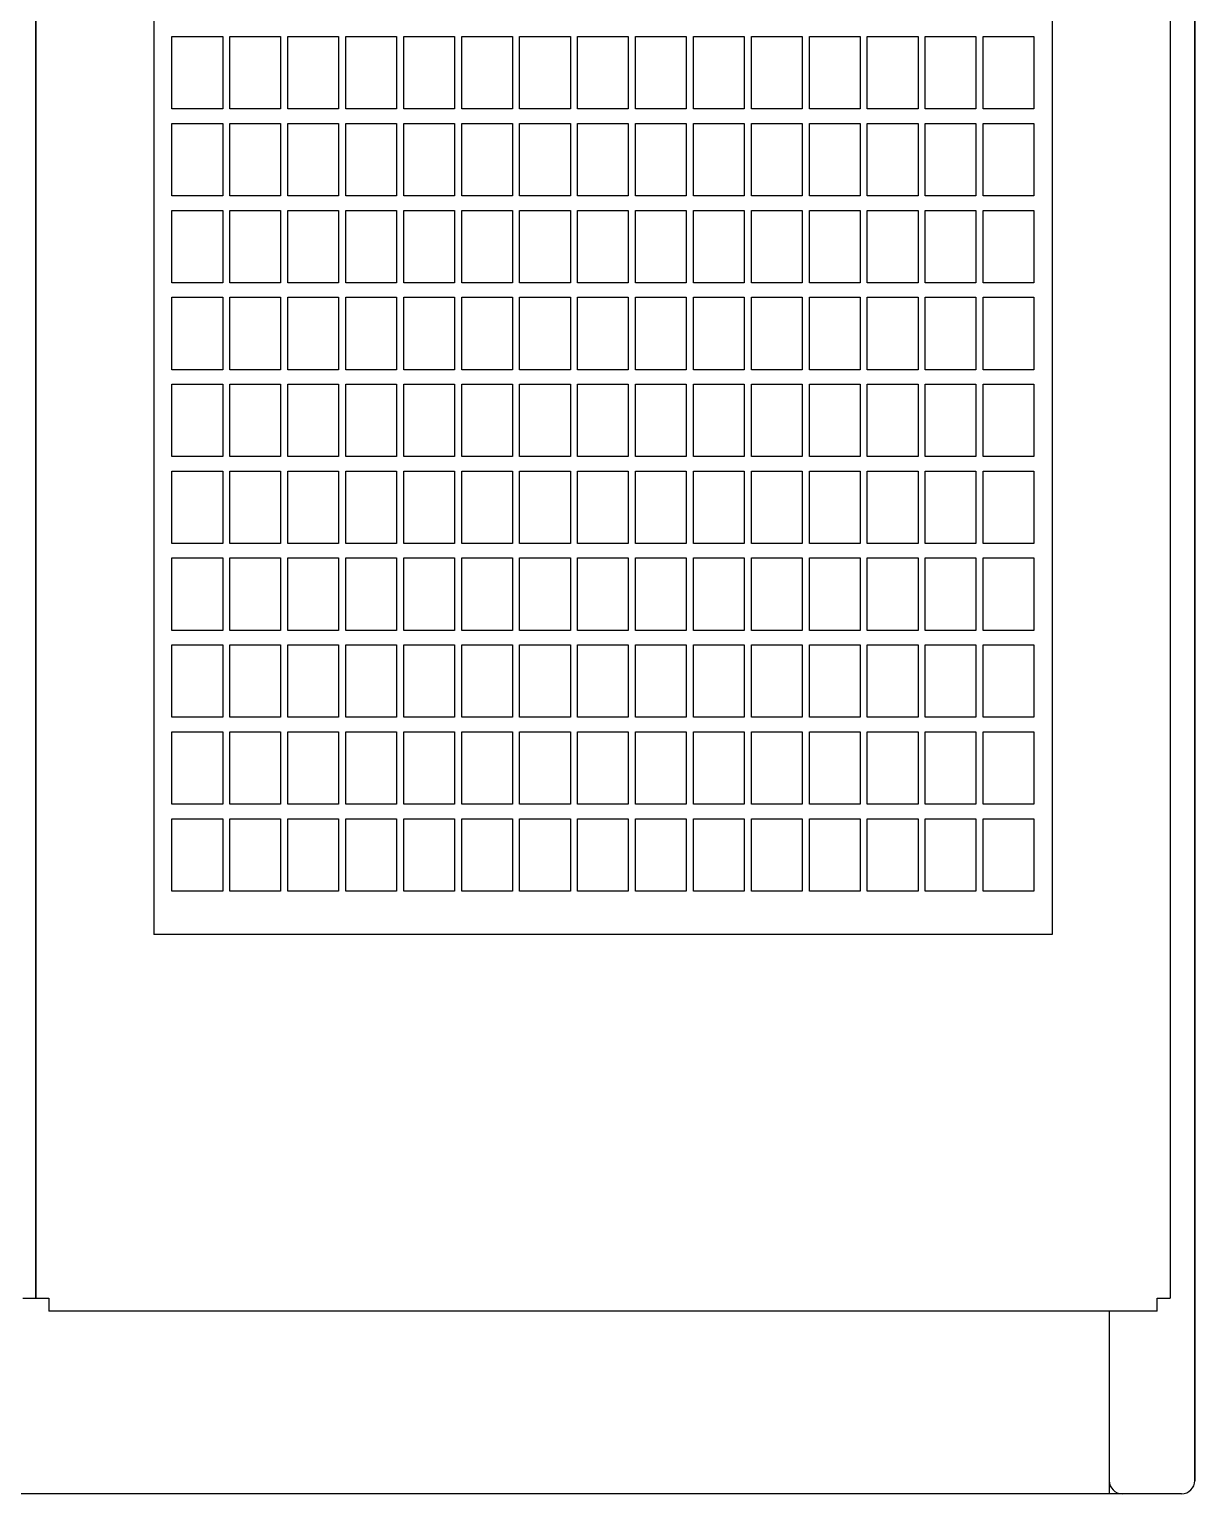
# Model space of a CAD drawing. Header units: inches. Extents: x 0 to 420, y 0 to 297.
# Drawn here: x 298.93 to 331.11, y 62.74 to 103.18 of the extents above; entities that cross this region are included whole.
import ezdxf
from ezdxf.lldxf.tags import DXFTag

# ---------------------------------------------------------------- set-up
doc = ezdxf.new("R2010")
doc.units = ezdxf.units.IN
doc.layers.add('Default', color=7, linetype='Continuous')
doc.layers.add('DV1_Default', color=7, linetype='Continuous')
tags = doc.linetypes.add('CENTER2', pattern=[1.125, 0.75, -0.125, 0.125, -0.125]).pattern_tags.tags
tags[10:11] = [DXFTag(74, 4), DXFTag(75, 0), DXFTag(340, '0'), DXFTag(46, 0.0), DXFTag(50, 0.0), DXFTag(44, 0.0), DXFTag(45, 0.0)]
tags[8:9] = [DXFTag(74, 4), DXFTag(75, 0), DXFTag(340, '0'), DXFTag(46, 0.0), DXFTag(50, 0.0), DXFTag(44, 0.0), DXFTag(45, 0.0)]
tags[6:7] = [DXFTag(74, 4), DXFTag(75, 0), DXFTag(340, '0'), DXFTag(46, 0.0), DXFTag(50, 0.0), DXFTag(44, 0.0), DXFTag(45, 0.0)]
tags[4:5] = [DXFTag(74, 4), DXFTag(75, 0), DXFTag(340, '0'), DXFTag(46, 0.0), DXFTag(50, 0.0), DXFTag(44, 0.0), DXFTag(45, 0.0)]

# ---------------------------------------------------------------- blocks, each defined once
blk = doc.blocks.new('SE')
at = {"layer": 'DV1_Default', "color": 7, "linetype": 'Continuous', "ltscale": 25.4}
for p, q in [((331.109, 238.376), (331.109, 63.096)), ((331.109, 238.376), (331.109, 63.096)), ((331.109, 238.376), (331.109, 63.096)), ((331.109, 238.376), (331.109, 63.096)), ((331.109, 238.376), (331.109, 63.096)), ((331.109, 238.376), (331.109, 79.096)), ((331.109, 63.096), (331.109, 238.376)), ((331.109, 238.376), (331.109, 63.096)), ((331.109, 63.096), (331.109, 238.376)), ((331.109, 63.096), (331.109, 238.376)), ((331.109, 63.096), (331.109, 238.376)), ((331.109, 238.376), (331.109, 63.096)), ((331.109, 238.376), (331.109, 63.096)), ((331.109, 238.376), (331.109, 63.096)), ((331.109, 238.376), (331.109, 79.096)), ((331.109, 63.096), (331.109, 238.376)), ((331.109, 238.376), (331.109, 63.096)), ((331.109, 63.096), (331.109, 238.376)), ((299.109, 68.136), (299.109, 233.336)), ((330.429, 233.336), (330.429, 68.136)), ((331.109, 63.096), (331.109, 222.376)), ((331.109, 63.096), (331.109, 222.376)), ((331.109, 63.096), (331.109, 222.376)), ((331.109, 63.096), (331.109, 222.376)), ((331.109, 63.096), (331.109, 222.376)), ((331.109, 63.096), (331.109, 222.376)), ((331.109, 63.096), (331.109, 222.376)), ((331.109, 63.096), (331.109, 222.376)), ((331.109, 63.096), (331.109, 222.376)), ((331.109, 63.096), (331.109, 222.376)), ((331.109, 63.096), (331.109, 222.376)), ((331.109, 63.096), (331.109, 222.376)), ((299.109, 217.336), (299.109, 68.136)), ((302.869, 100.976), (302.869, 102.976)), ((302.869, 102.976), (304.269, 102.976)), ((304.269, 102.976), (304.269, 100.976)), ((304.469, 100.976), (304.469, 102.976)), ((304.469, 102.976), (305.869, 102.976)), ((305.869, 102.976), (305.869, 100.976)), ((306.069, 100.976), (306.069, 102.976)), ((306.069, 102.976), (307.469, 102.976)), ((307.469, 102.976), (307.469, 100.976)), ((307.669, 100.976), (307.669, 102.976)), ((307.669, 102.976), (309.069, 102.976)), ((309.069, 102.976), (309.069, 100.976)), ((309.269, 100.976), (309.269, 102.976)), ((309.269, 102.976), (310.669, 102.976)), ((310.669, 102.976), (310.669, 100.976)), ((310.869, 100.976), (310.869, 102.976)), ((310.869, 102.976), (312.269, 102.976)), ((312.269, 102.976), (312.269, 100.976)), ((312.469, 100.976), (312.469, 102.976)), ((312.469, 102.976), (313.869, 102.976)), ((313.869, 102.976), (313.869, 100.976)), ((314.069, 100.976), (314.069, 102.976)), ((314.069, 102.976), (315.469, 102.976)), ((315.469, 102.976), (315.469, 100.976)), ((315.669, 100.976), (315.669, 102.976)), ((315.669, 102.976), (317.069, 102.976)), ((317.069, 102.976), (317.069, 100.976)), ((317.269, 100.976), (317.269, 102.976)), ((317.269, 102.976), (318.669, 102.976)), ((318.669, 102.976), (318.669, 100.976)), ((318.869, 100.976), (318.869, 102.976)), ((318.869, 102.976), (320.269, 102.976)), ((320.269, 102.976), (320.269, 100.976)), ((320.469, 100.976), (320.469, 102.976)), ((320.469, 102.976), (321.869, 102.976)), ((321.869, 102.976), (321.869, 100.976)), ((322.069, 100.976), (322.069, 102.976)), ((322.069, 102.976), (323.469, 102.976)), ((323.469, 102.976), (323.469, 100.976)), ((323.669, 100.976), (323.669, 102.976)), ((323.669, 102.976), (325.069, 102.976)), ((325.069, 102.976), (325.069, 100.976)), ((325.269, 100.976), (325.269, 102.976)), ((325.269, 102.976), (326.669, 102.976)), ((326.669, 102.976), (326.669, 100.976)), ((304.269, 100.976), (302.869, 100.976)), ((305.869, 100.976), (304.469, 100.976)), ((307.469, 100.976), (306.069, 100.976)), ((309.069, 100.976), (307.669, 100.976)), ((310.669, 100.976), (309.269, 100.976)), ((312.269, 100.976), (310.869, 100.976)), ((313.869, 100.976), (312.469, 100.976)), ((315.469, 100.976), (314.069, 100.976)), ((317.069, 100.976), (315.669, 100.976)), ((318.669, 100.976), (317.269, 100.976)), ((320.269, 100.976), (318.869, 100.976)), ((321.869, 100.976), (320.469, 100.976)), ((323.469, 100.976), (322.069, 100.976)), ((325.069, 100.976), (323.669, 100.976)), ((326.669, 100.976), (325.269, 100.976)), ((302.869, 98.576), (302.869, 100.576)), ((302.869, 100.576), (304.269, 100.576)), ((304.269, 100.576), (304.269, 98.576)), ((304.469, 98.576), (304.469, 100.576)), ((304.469, 100.576), (305.869, 100.576)), ((305.869, 100.576), (305.869, 98.576)), ((306.069, 98.576), (306.069, 100.576)), ((306.069, 100.576), (307.469, 100.576)), ((307.469, 100.576), (307.469, 98.576)), ((307.669, 98.576), (307.669, 100.576)), ((307.669, 100.576), (309.069, 100.576)), ((309.069, 100.576), (309.069, 98.576)), ((309.269, 98.576), (309.269, 100.576)), ((309.269, 100.576), (310.669, 100.576)), ((310.669, 100.576), (310.669, 98.576)), ((310.869, 98.576), (310.869, 100.576)), ((310.869, 100.576), (312.269, 100.576)), ((312.269, 100.576), (312.269, 98.576)), ((312.469, 98.576), (312.469, 100.576)), ((312.469, 100.576), (313.869, 100.576)), ((313.869, 100.576), (313.869, 98.576)), ((314.069, 98.576), (314.069, 100.576)), ((314.069, 100.576), (315.469, 100.576)), ((315.469, 100.576), (315.469, 98.576)), ((315.669, 98.576), (315.669, 100.576)), ((315.669, 100.576), (317.069, 100.576)), ((317.069, 100.576), (317.069, 98.576)), ((317.269, 98.576), (317.269, 100.576)), ((317.269, 100.576), (318.669, 100.576)), ((318.669, 100.576), (318.669, 98.576)), ((318.869, 98.576), (318.869, 100.576)), ((318.869, 100.576), (320.269, 100.576)), ((320.269, 100.576), (320.269, 98.576)), ((320.469, 98.576), (320.469, 100.576)), ((320.469, 100.576), (321.869, 100.576)), ((321.869, 100.576), (321.869, 98.576)), ((322.069, 98.576), (322.069, 100.576)), ((322.069, 100.576), (323.469, 100.576)), ((323.469, 100.576), (323.469, 98.576)), ((323.669, 98.576), (323.669, 100.576)), ((323.669, 100.576), (325.069, 100.576)), ((325.069, 100.576), (325.069, 98.576)), ((325.269, 98.576), (325.269, 100.576)), ((325.269, 100.576), (326.669, 100.576)), ((326.669, 100.576), (326.669, 98.576)), ((304.269, 98.576), (302.869, 98.576)), ((305.869, 98.576), (304.469, 98.576)), ((307.469, 98.576), (306.069, 98.576)), ((309.069, 98.576), (307.669, 98.576)), ((310.669, 98.576), (309.269, 98.576)), ((312.269, 98.576), (310.869, 98.576)), ((313.869, 98.576), (312.469, 98.576)), ((315.469, 98.576), (314.069, 98.576)), ((317.069, 98.576), (315.669, 98.576)), ((318.669, 98.576), (317.269, 98.576)), ((320.269, 98.576), (318.869, 98.576)), ((321.869, 98.576), (320.469, 98.576)), ((323.469, 98.576), (322.069, 98.576)), ((325.069, 98.576), (323.669, 98.576)), ((326.669, 98.576), (325.269, 98.576)), ((302.869, 96.176), (302.869, 98.176)), ((302.869, 98.176), (304.269, 98.176)), ((304.269, 98.176), (304.269, 96.176)), ((304.469, 96.176), (304.469, 98.176)), ((304.469, 98.176), (305.869, 98.176)), ((305.869, 98.176), (305.869, 96.176)), ((306.069, 96.176), (306.069, 98.176)), ((306.069, 98.176), (307.469, 98.176)), ((307.469, 98.176), (307.469, 96.176)), ((307.669, 96.176), (307.669, 98.176)), ((307.669, 98.176), (309.069, 98.176)), ((309.069, 98.176), (309.069, 96.176)), ((309.269, 96.176), (309.269, 98.176)), ((309.269, 98.176), (310.669, 98.176)), ((310.669, 98.176), (310.669, 96.176)), ((310.869, 96.176), (310.869, 98.176)), ((310.869, 98.176), (312.269, 98.176)), ((312.269, 98.176), (312.269, 96.176)), ((312.469, 96.176), (312.469, 98.176)), ((312.469, 98.176), (313.869, 98.176)), ((313.869, 98.176), (313.869, 96.176)), ((314.069, 96.176), (314.069, 98.176)), ((314.069, 98.176), (315.469, 98.176)), ((315.469, 98.176), (315.469, 96.176)), ((315.669, 96.176), (315.669, 98.176)), ((315.669, 98.176), (317.069, 98.176)), ((317.069, 98.176), (317.069, 96.176)), ((317.269, 96.176), (317.269, 98.176)), ((317.269, 98.176), (318.669, 98.176)), ((318.669, 98.176), (318.669, 96.176)), ((318.869, 96.176), (318.869, 98.176)), ((318.869, 98.176), (320.269, 98.176)), ((320.269, 98.176), (320.269, 96.176)), ((320.469, 96.176), (320.469, 98.176)), ((320.469, 98.176), (321.869, 98.176)), ((321.869, 98.176), (321.869, 96.176)), ((322.069, 96.176), (322.069, 98.176)), ((322.069, 98.176), (323.469, 98.176)), ((323.469, 98.176), (323.469, 96.176)), ((323.669, 96.176), (323.669, 98.176)), ((323.669, 98.176), (325.069, 98.176)), ((325.069, 98.176), (325.069, 96.176)), ((325.269, 96.176), (325.269, 98.176)), ((325.269, 98.176), (326.669, 98.176)), ((326.669, 98.176), (326.669, 96.176)), ((304.269, 96.176), (302.869, 96.176)), ((305.869, 96.176), (304.469, 96.176)), ((307.469, 96.176), (306.069, 96.176)), ((309.069, 96.176), (307.669, 96.176)), ((310.669, 96.176), (309.269, 96.176)), ((312.269, 96.176), (310.869, 96.176)), ((313.869, 96.176), (312.469, 96.176)), ((315.469, 96.176), (314.069, 96.176)), ((317.069, 96.176), (315.669, 96.176)), ((318.669, 96.176), (317.269, 96.176)), ((320.269, 96.176), (318.869, 96.176)), ((321.869, 96.176), (320.469, 96.176)), ((323.469, 96.176), (322.069, 96.176)), ((325.069, 96.176), (323.669, 96.176)), ((326.669, 96.176), (325.269, 96.176)), ((302.869, 93.776), (302.869, 95.776)), ((302.869, 95.776), (304.269, 95.776)), ((304.269, 95.776), (304.269, 93.776)), ((304.469, 93.776), (304.469, 95.776)), ((304.469, 95.776), (305.869, 95.776)), ((305.869, 95.776), (305.869, 93.776)), ((306.069, 93.776), (306.069, 95.776)), ((306.069, 95.776), (307.469, 95.776)), ((307.469, 95.776), (307.469, 93.776)), ((307.669, 93.776), (307.669, 95.776)), ((307.669, 95.776), (309.069, 95.776)), ((309.069, 95.776), (309.069, 93.776)), ((309.269, 93.776), (309.269, 95.776)), ((309.269, 95.776), (310.669, 95.776)), ((310.669, 95.776), (310.669, 93.776)), ((310.869, 93.776), (310.869, 95.776)), ((310.869, 95.776), (312.269, 95.776)), ((312.269, 95.776), (312.269, 93.776)), ((312.469, 93.776), (312.469, 95.776)), ((312.469, 95.776), (313.869, 95.776)), ((313.869, 95.776), (313.869, 93.776)), ((314.069, 93.776), (314.069, 95.776)), ((314.069, 95.776), (315.469, 95.776)), ((315.469, 95.776), (315.469, 93.776)), ((315.669, 93.776), (315.669, 95.776)), ((315.669, 95.776), (317.069, 95.776)), ((317.069, 95.776), (317.069, 93.776)), ((317.269, 93.776), (317.269, 95.776)), ((317.269, 95.776), (318.669, 95.776)), ((318.669, 95.776), (318.669, 93.776)), ((318.869, 93.776), (318.869, 95.776)), ((318.869, 95.776), (320.269, 95.776)), ((320.269, 95.776), (320.269, 93.776)), ((320.469, 93.776), (320.469, 95.776)), ((320.469, 95.776), (321.869, 95.776)), ((321.869, 95.776), (321.869, 93.776)), ((322.069, 93.776), (322.069, 95.776)), ((322.069, 95.776), (323.469, 95.776)), ((323.469, 95.776), (323.469, 93.776)), ((323.669, 93.776), (323.669, 95.776)), ((323.669, 95.776), (325.069, 95.776)), ((325.069, 95.776), (325.069, 93.776)), ((325.269, 93.776), (325.269, 95.776)), ((325.269, 95.776), (326.669, 95.776)), ((326.669, 95.776), (326.669, 93.776)), ((304.269, 93.776), (302.869, 93.776)), ((305.869, 93.776), (304.469, 93.776)), ((307.469, 93.776), (306.069, 93.776)), ((309.069, 93.776), (307.669, 93.776)), ((310.669, 93.776), (309.269, 93.776)), ((312.269, 93.776), (310.869, 93.776)), ((313.869, 93.776), (312.469, 93.776)), ((315.469, 93.776), (314.069, 93.776)), ((317.069, 93.776), (315.669, 93.776)), ((318.669, 93.776), (317.269, 93.776)), ((320.269, 93.776), (318.869, 93.776)), ((321.869, 93.776), (320.469, 93.776)), ((323.469, 93.776), (322.069, 93.776)), ((325.069, 93.776), (323.669, 93.776)), ((326.669, 93.776), (325.269, 93.776)), ((302.869, 91.376), (302.869, 93.376)), ((302.869, 93.376), (304.269, 93.376)), ((304.269, 93.376), (304.269, 91.376)), ((304.469, 91.376), (304.469, 93.376)), ((304.469, 93.376), (305.869, 93.376)), ((305.869, 93.376), (305.869, 91.376)), ((306.069, 91.376), (306.069, 93.376)), ((306.069, 93.376), (307.469, 93.376)), ((307.469, 93.376), (307.469, 91.376)), ((307.669, 91.376), (307.669, 93.376)), ((307.669, 93.376), (309.069, 93.376)), ((309.069, 93.376), (309.069, 91.376)), ((309.269, 91.376), (309.269, 93.376)), ((309.269, 93.376), (310.669, 93.376)), ((310.669, 93.376), (310.669, 91.376)), ((310.869, 91.376), (310.869, 93.376)), ((310.869, 93.376), (312.269, 93.376)), ((312.269, 93.376), (312.269, 91.376)), ((312.469, 91.376), (312.469, 93.376)), ((312.469, 93.376), (313.869, 93.376)), ((313.869, 93.376), (313.869, 91.376)), ((314.069, 91.376), (314.069, 93.376)), ((314.069, 93.376), (315.469, 93.376)), ((315.469, 93.376), (315.469, 91.376)), ((315.669, 91.376), (315.669, 93.376)), ((315.669, 93.376), (317.069, 93.376)), ((317.069, 93.376), (317.069, 91.376)), ((317.269, 91.376), (317.269, 93.376)), ((317.269, 93.376), (318.669, 93.376)), ((318.669, 93.376), (318.669, 91.376)), ((318.869, 91.376), (318.869, 93.376)), ((318.869, 93.376), (320.269, 93.376)), ((320.269, 93.376), (320.269, 91.376)), ((320.469, 91.376), (320.469, 93.376)), ((320.469, 93.376), (321.869, 93.376)), ((321.869, 93.376), (321.869, 91.376)), ((322.069, 91.376), (322.069, 93.376)), ((322.069, 93.376), (323.469, 93.376)), ((323.469, 93.376), (323.469, 91.376)), ((323.669, 91.376), (323.669, 93.376)), ((323.669, 93.376), (325.069, 93.376)), ((325.069, 93.376), (325.069, 91.376)), ((325.269, 91.376), (325.269, 93.376)), ((325.269, 93.376), (326.669, 93.376)), ((326.669, 93.376), (326.669, 91.376)), ((304.269, 91.376), (302.869, 91.376)), ((305.869, 91.376), (304.469, 91.376)), ((307.469, 91.376), (306.069, 91.376)), ((309.069, 91.376), (307.669, 91.376)), ((310.669, 91.376), (309.269, 91.376)), ((312.269, 91.376), (310.869, 91.376)), ((313.869, 91.376), (312.469, 91.376)), ((315.469, 91.376), (314.069, 91.376)), ((317.069, 91.376), (315.669, 91.376)), ((318.669, 91.376), (317.269, 91.376)), ((320.269, 91.376), (318.869, 91.376)), ((321.869, 91.376), (320.469, 91.376)), ((323.469, 91.376), (322.069, 91.376)), ((325.069, 91.376), (323.669, 91.376)), ((326.669, 91.376), (325.269, 91.376)), ((302.869, 88.976), (302.869, 90.976)), ((302.869, 90.976), (304.269, 90.976)), ((304.269, 90.976), (304.269, 88.976)), ((304.469, 88.976), (304.469, 90.976)), ((304.469, 90.976), (305.869, 90.976)), ((305.869, 90.976), (305.869, 88.976)), ((306.069, 88.976), (306.069, 90.976)), ((306.069, 90.976), (307.469, 90.976)), ((307.469, 90.976), (307.469, 88.976)), ((307.669, 88.976), (307.669, 90.976)), ((307.669, 90.976), (309.069, 90.976)), ((309.069, 90.976), (309.069, 88.976)), ((309.269, 88.976), (309.269, 90.976)), ((309.269, 90.976), (310.669, 90.976)), ((310.669, 90.976), (310.669, 88.976)), ((310.869, 88.976), (310.869, 90.976)), ((310.869, 90.976), (312.269, 90.976)), ((312.269, 90.976), (312.269, 88.976)), ((312.469, 88.976), (312.469, 90.976)), ((312.469, 90.976), (313.869, 90.976)), ((313.869, 90.976), (313.869, 88.976)), ((314.069, 88.976), (314.069, 90.976)), ((314.069, 90.976), (315.469, 90.976)), ((315.469, 90.976), (315.469, 88.976)), ((315.669, 88.976), (315.669, 90.976)), ((315.669, 90.976), (317.069, 90.976)), ((317.069, 90.976), (317.069, 88.976)), ((317.269, 88.976), (317.269, 90.976)), ((317.269, 90.976), (318.669, 90.976)), ((318.669, 90.976), (318.669, 88.976)), ((318.869, 88.976), (318.869, 90.976)), ((318.869, 90.976), (320.269, 90.976)), ((320.269, 90.976), (320.269, 88.976)), ((320.469, 88.976), (320.469, 90.976)), ((320.469, 90.976), (321.869, 90.976)), ((321.869, 90.976), (321.869, 88.976)), ((322.069, 88.976), (322.069, 90.976)), ((322.069, 90.976), (323.469, 90.976)), ((323.469, 90.976), (323.469, 88.976)), ((323.669, 88.976), (323.669, 90.976)), ((323.669, 90.976), (325.069, 90.976)), ((325.069, 90.976), (325.069, 88.976)), ((325.269, 88.976), (325.269, 90.976)), ((325.269, 90.976), (326.669, 90.976)), ((326.669, 90.976), (326.669, 88.976)), ((304.269, 88.976), (302.869, 88.976)), ((305.869, 88.976), (304.469, 88.976)), ((307.469, 88.976), (306.069, 88.976)), ((309.069, 88.976), (307.669, 88.976)), ((310.669, 88.976), (309.269, 88.976)), ((312.269, 88.976), (310.869, 88.976)), ((313.869, 88.976), (312.469, 88.976)), ((315.469, 88.976), (314.069, 88.976)), ((317.069, 88.976), (315.669, 88.976)), ((318.669, 88.976), (317.269, 88.976)), ((320.269, 88.976), (318.869, 88.976)), ((321.869, 88.976), (320.469, 88.976)), ((323.469, 88.976), (322.069, 88.976)), ((325.069, 88.976), (323.669, 88.976)), ((326.669, 88.976), (325.269, 88.976)), ((302.869, 86.576), (302.869, 88.576)), ((302.869, 88.576), (304.269, 88.576)), ((304.269, 88.576), (304.269, 86.576)), ((304.469, 86.576), (304.469, 88.576)), ((304.469, 88.576), (305.869, 88.576)), ((305.869, 88.576), (305.869, 86.576)), ((306.069, 86.576), (306.069, 88.576)), ((306.069, 88.576), (307.469, 88.576)), ((307.469, 88.576), (307.469, 86.576)), ((307.669, 86.576), (307.669, 88.576)), ((307.669, 88.576), (309.069, 88.576)), ((309.069, 88.576), (309.069, 86.576)), ((309.269, 86.576), (309.269, 88.576)), ((309.269, 88.576), (310.669, 88.576)), ((310.669, 88.576), (310.669, 86.576)), ((310.869, 86.576), (310.869, 88.576)), ((310.869, 88.576), (312.269, 88.576)), ((312.269, 88.576), (312.269, 86.576)), ((312.469, 86.576), (312.469, 88.576)), ((312.469, 88.576), (313.869, 88.576)), ((313.869, 88.576), (313.869, 86.576)), ((314.069, 86.576), (314.069, 88.576)), ((314.069, 88.576), (315.469, 88.576)), ((315.469, 88.576), (315.469, 86.576)), ((315.669, 86.576), (315.669, 88.576)), ((315.669, 88.576), (317.069, 88.576)), ((317.069, 88.576), (317.069, 86.576)), ((317.269, 86.576), (317.269, 88.576)), ((317.269, 88.576), (318.669, 88.576)), ((318.669, 88.576), (318.669, 86.576)), ((318.869, 86.576), (318.869, 88.576)), ((318.869, 88.576), (320.269, 88.576)), ((320.269, 88.576), (320.269, 86.576)), ((320.469, 86.576), (320.469, 88.576)), ((320.469, 88.576), (321.869, 88.576)), ((321.869, 88.576), (321.869, 86.576)), ((322.069, 86.576), (322.069, 88.576)), ((322.069, 88.576), (323.469, 88.576)), ((323.469, 88.576), (323.469, 86.576)), ((323.669, 86.576), (323.669, 88.576)), ((323.669, 88.576), (325.069, 88.576)), ((325.069, 88.576), (325.069, 86.576)), ((325.269, 86.576), (325.269, 88.576)), ((325.269, 88.576), (326.669, 88.576)), ((326.669, 88.576), (326.669, 86.576)), ((304.269, 86.576), (302.869, 86.576)), ((305.869, 86.576), (304.469, 86.576)), ((307.469, 86.576), (306.069, 86.576)), ((309.069, 86.576), (307.669, 86.576)), ((310.669, 86.576), (309.269, 86.576)), ((312.269, 86.576), (310.869, 86.576)), ((313.869, 86.576), (312.469, 86.576)), ((315.469, 86.576), (314.069, 86.576)), ((317.069, 86.576), (315.669, 86.576)), ((318.669, 86.576), (317.269, 86.576)), ((320.269, 86.576), (318.869, 86.576)), ((321.869, 86.576), (320.469, 86.576)), ((323.469, 86.576), (322.069, 86.576)), ((325.069, 86.576), (323.669, 86.576)), ((326.669, 86.576), (325.269, 86.576)), ((302.869, 84.176), (302.869, 86.176)), ((302.869, 86.176), (304.269, 86.176)), ((304.269, 86.176), (304.269, 84.176)), ((304.469, 84.176), (304.469, 86.176)), ((304.469, 86.176), (305.869, 86.176)), ((305.869, 86.176), (305.869, 84.176)), ((306.069, 84.176), (306.069, 86.176)), ((306.069, 86.176), (307.469, 86.176)), ((307.469, 86.176), (307.469, 84.176)), ((307.669, 84.176), (307.669, 86.176)), ((307.669, 86.176), (309.069, 86.176)), ((309.069, 86.176), (309.069, 84.176)), ((309.269, 84.176), (309.269, 86.176)), ((309.269, 86.176), (310.669, 86.176)), ((310.669, 86.176), (310.669, 84.176)), ((310.869, 84.176), (310.869, 86.176)), ((310.869, 86.176), (312.269, 86.176)), ((312.269, 86.176), (312.269, 84.176)), ((312.469, 84.176), (312.469, 86.176)), ((312.469, 86.176), (313.869, 86.176)), ((313.869, 86.176), (313.869, 84.176)), ((314.069, 84.176), (314.069, 86.176)), ((314.069, 86.176), (315.469, 86.176)), ((315.469, 86.176), (315.469, 84.176)), ((315.669, 84.176), (315.669, 86.176)), ((315.669, 86.176), (317.069, 86.176)), ((317.069, 86.176), (317.069, 84.176)), ((317.269, 84.176), (317.269, 86.176)), ((317.269, 86.176), (318.669, 86.176)), ((318.669, 86.176), (318.669, 84.176)), ((318.869, 84.176), (318.869, 86.176)), ((318.869, 86.176), (320.269, 86.176)), ((320.269, 86.176), (320.269, 84.176)), ((320.469, 84.176), (320.469, 86.176)), ((320.469, 86.176), (321.869, 86.176)), ((321.869, 86.176), (321.869, 84.176)), ((322.069, 84.176), (322.069, 86.176)), ((322.069, 86.176), (323.469, 86.176)), ((323.469, 86.176), (323.469, 84.176)), ((323.669, 84.176), (323.669, 86.176)), ((323.669, 86.176), (325.069, 86.176)), ((325.069, 86.176), (325.069, 84.176)), ((325.269, 84.176), (325.269, 86.176)), ((325.269, 86.176), (326.669, 86.176)), ((326.669, 86.176), (326.669, 84.176)), ((304.269, 84.176), (302.869, 84.176)), ((305.869, 84.176), (304.469, 84.176)), ((307.469, 84.176), (306.069, 84.176)), ((309.069, 84.176), (307.669, 84.176)), ((310.669, 84.176), (309.269, 84.176)), ((312.269, 84.176), (310.869, 84.176)), ((313.869, 84.176), (312.469, 84.176)), ((315.469, 84.176), (314.069, 84.176)), ((317.069, 84.176), (315.669, 84.176)), ((318.669, 84.176), (317.269, 84.176)), ((320.269, 84.176), (318.869, 84.176)), ((321.869, 84.176), (320.469, 84.176)), ((323.469, 84.176), (322.069, 84.176)), ((325.069, 84.176), (323.669, 84.176)), ((326.669, 84.176), (325.269, 84.176)), ((302.869, 81.776), (302.869, 83.776)), ((302.869, 83.776), (304.269, 83.776)), ((304.269, 83.776), (304.269, 81.776)), ((304.469, 81.776), (304.469, 83.776)), ((304.469, 83.776), (305.869, 83.776)), ((305.869, 83.776), (305.869, 81.776)), ((306.069, 81.776), (306.069, 83.776)), ((306.069, 83.776), (307.469, 83.776)), ((307.469, 83.776), (307.469, 81.776)), ((307.669, 81.776), (307.669, 83.776)), ((307.669, 83.776), (309.069, 83.776)), ((309.069, 83.776), (309.069, 81.776)), ((309.269, 81.776), (309.269, 83.776)), ((309.269, 83.776), (310.669, 83.776)), ((310.669, 83.776), (310.669, 81.776)), ((310.869, 81.776), (310.869, 83.776)), ((310.869, 83.776), (312.269, 83.776)), ((312.269, 83.776), (312.269, 81.776)), ((312.469, 81.776), (312.469, 83.776)), ((312.469, 83.776), (313.869, 83.776)), ((313.869, 83.776), (313.869, 81.776)), ((314.069, 81.776), (314.069, 83.776)), ((314.069, 83.776), (315.469, 83.776)), ((315.469, 83.776), (315.469, 81.776)), ((315.669, 81.776), (315.669, 83.776)), ((315.669, 83.776), (317.069, 83.776)), ((317.069, 83.776), (317.069, 81.776)), ((317.269, 81.776), (317.269, 83.776)), ((317.269, 83.776), (318.669, 83.776)), ((318.669, 83.776), (318.669, 81.776)), ((318.869, 81.776), (318.869, 83.776)), ((318.869, 83.776), (320.269, 83.776)), ((320.269, 83.776), (320.269, 81.776)), ((320.469, 81.776), (320.469, 83.776)), ((320.469, 83.776), (321.869, 83.776)), ((321.869, 83.776), (321.869, 81.776)), ((322.069, 81.776), (322.069, 83.776)), ((322.069, 83.776), (323.469, 83.776)), ((323.469, 83.776), (323.469, 81.776)), ((323.669, 81.776), (323.669, 83.776)), ((323.669, 83.776), (325.069, 83.776)), ((325.069, 83.776), (325.069, 81.776)), ((325.269, 81.776), (325.269, 83.776)), ((325.269, 83.776), (326.669, 83.776)), ((326.669, 83.776), (326.669, 81.776)), ((304.269, 81.776), (302.869, 81.776)), ((305.869, 81.776), (304.469, 81.776)), ((307.469, 81.776), (306.069, 81.776)), ((309.069, 81.776), (307.669, 81.776)), ((310.669, 81.776), (309.269, 81.776)), ((312.269, 81.776), (310.869, 81.776)), ((313.869, 81.776), (312.469, 81.776)), ((315.469, 81.776), (314.069, 81.776)), ((317.069, 81.776), (315.669, 81.776)), ((318.669, 81.776), (317.269, 81.776)), ((320.269, 81.776), (318.869, 81.776)), ((321.869, 81.776), (320.469, 81.776)), ((323.469, 81.776), (322.069, 81.776)), ((325.069, 81.776), (323.669, 81.776)), ((326.669, 81.776), (325.269, 81.776)), ((302.869, 79.376), (302.869, 81.376)), ((302.869, 81.376), (304.269, 81.376)), ((304.269, 81.376), (304.269, 79.376)), ((304.469, 79.376), (304.469, 81.376)), ((304.469, 81.376), (305.869, 81.376)), ((305.869, 81.376), (305.869, 79.376)), ((306.069, 79.376), (306.069, 81.376)), ((306.069, 81.376), (307.469, 81.376)), ((307.469, 81.376), (307.469, 79.376)), ((307.669, 79.376), (307.669, 81.376)), ((307.669, 81.376), (309.069, 81.376)), ((309.069, 81.376), (309.069, 79.376)), ((309.269, 79.376), (309.269, 81.376)), ((309.269, 81.376), (310.669, 81.376)), ((310.669, 81.376), (310.669, 79.376)), ((310.869, 79.376), (310.869, 81.376)), ((310.869, 81.376), (312.269, 81.376)), ((312.269, 81.376), (312.269, 79.376)), ((312.469, 79.376), (312.469, 81.376)), ((312.469, 81.376), (313.869, 81.376)), ((313.869, 81.376), (313.869, 79.376)), ((314.069, 79.376), (314.069, 81.376)), ((314.069, 81.376), (315.469, 81.376)), ((315.469, 81.376), (315.469, 79.376)), ((315.669, 79.376), (315.669, 81.376)), ((315.669, 81.376), (317.069, 81.376)), ((317.069, 81.376), (317.069, 79.376)), ((317.269, 79.376), (317.269, 81.376)), ((317.269, 81.376), (318.669, 81.376)), ((318.669, 81.376), (318.669, 79.376)), ((318.869, 79.376), (318.869, 81.376)), ((318.869, 81.376), (320.269, 81.376)), ((320.269, 81.376), (320.269, 79.376)), ((320.469, 79.376), (320.469, 81.376)), ((320.469, 81.376), (321.869, 81.376)), ((321.869, 81.376), (321.869, 79.376)), ((322.069, 79.376), (322.069, 81.376)), ((322.069, 81.376), (323.469, 81.376)), ((323.469, 81.376), (323.469, 79.376)), ((323.669, 79.376), (323.669, 81.376)), ((323.669, 81.376), (325.069, 81.376)), ((325.069, 81.376), (325.069, 79.376)), ((325.269, 79.376), (325.269, 81.376)), ((325.269, 81.376), (326.669, 81.376)), ((326.669, 81.376), (326.669, 79.376)), ((304.269, 79.376), (302.869, 79.376)), ((305.869, 79.376), (304.469, 79.376)), ((307.469, 79.376), (306.069, 79.376)), ((309.069, 79.376), (307.669, 79.376)), ((310.669, 79.376), (309.269, 79.376)), ((312.269, 79.376), (310.869, 79.376)), ((313.869, 79.376), (312.469, 79.376)), ((315.469, 79.376), (314.069, 79.376)), ((317.069, 79.376), (315.669, 79.376)), ((318.669, 79.376), (317.269, 79.376)), ((320.269, 79.376), (318.869, 79.376)), ((321.869, 79.376), (320.469, 79.376)), ((323.469, 79.376), (322.069, 79.376)), ((325.069, 79.376), (323.669, 79.376)), ((326.669, 79.376), (325.269, 79.376)), ((298.749, 68.136), (299.109, 68.136)), ((299.109, 68.136), (299.469, 68.136)), ((299.469, 68.136), (299.469, 67.776)), ((330.069, 67.776), (330.069, 68.136)), ((330.069, 68.136), (330.429, 68.136)), ((330.069, 67.776), (299.469, 67.776)), ((328.749, 67.776), (328.749, 63.096)), ((328.749, 63.096), (328.749, 62.736)), ((330.749, 62.736), (267.469, 62.736)), ((330.749, 62.736), (329.109, 62.736)), ((330.749, 62.736), (329.109, 62.736))]:
    blk.add_line(p, q, dxfattribs=at)
at = {"layer": 'DV1_Default', "color": 7, "linetype": 'CENTER2', "ltscale": 25.4}
for p, q in [((302.369, 137.776), (302.369, 78.176)), ((327.169, 137.776), (327.169, 78.176)), ((327.169, 78.176), (302.369, 78.176))]:
    blk.add_line(p, q, dxfattribs=at)
at = {"layer": 'DV1_Default', "color": 7, "linetype": 'Continuous', "ltscale": 25.4}
for centre, start, end in [((329.109, 63.096), 180, 270), ((329.109, 63.096), 180, 270), ((330.749, 63.096), 270, 360), ((330.749, 63.096), 270, 360)]:
    blk.add_arc(centre, 0.36, start, end, dxfattribs=at)

msp = doc.modelspace()

# ---------------------------------------------------------------- block references
at = {"layer": 'Default'}
msp.add_blockref('SE', (0, 0), dxfattribs=at)

doc.saveas('drawing.dxf')
